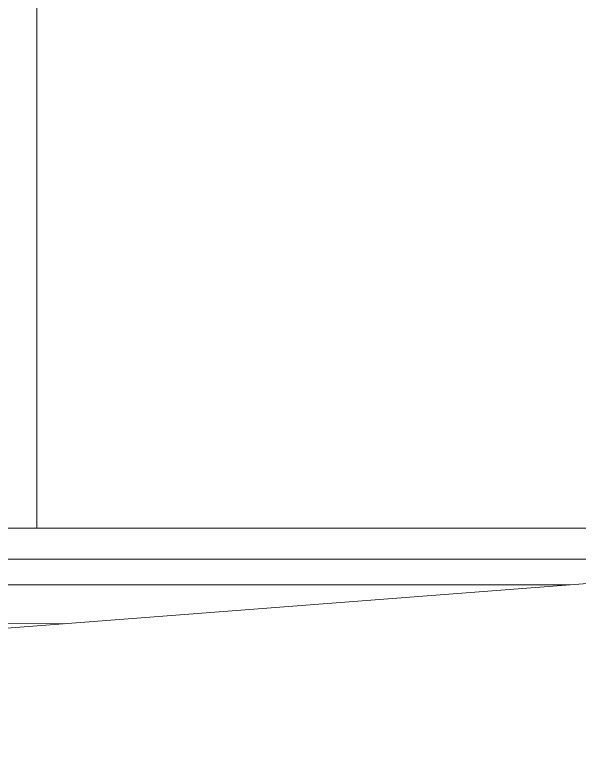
# Model space of a CAD drawing. Header units: metres. Extents: x -199 to 506, y -5 to 23.
# Drawn here: x -186.226 to -185.131, y -0.321 to 1.106 of the extents above; entities that cross this region are included whole.
import ezdxf

# ---------------------------------------------------------------- set-up
doc = ezdxf.new("R2010")
doc.units = ezdxf.units.M
for name, color, linetype, lineweight in [('06MUREXT', 92, 'Continuous', 9), ('26VENT', 144, 'Continuous', 5), ('46BANQ', 8, 'Continuous', 5)]:
    doc.layers.add(name, color=color, linetype=linetype, lineweight=lineweight)

# ---------------------------------------------------------------- blocks, each defined once
blk = doc.blocks.new('Curtain Wall Curb-Concrete-01 - Curtain Wall Curb-Concrete-01-7040853-600rNorthElevEjeA Paint')
at = {"layer": '46BANQ'}
blk.add_line((-188.7474, 0.05), (-184.8757, 0.05), dxfattribs=at)
blk = doc.blocks.new('Rectangular Mullion - 60x167-V15-600rNorthElevEjeA Paint')
at = {"layer": '26VENT'}
for p, q in [((-186.2135, 0.11), (-187.6957, 0.11)), ((-187.6957, 0.05), (-186.2135, 0.05))]:
    blk.add_line(p, q, dxfattribs=at)
blk = doc.blocks.new('Rectangular Mullion - 60x167-V16-600rNorthElevEjeA Paint')
at = {"layer": '26VENT'}
for p, q in [((-184.8756, 0.11), (-186.2135, 0.11)), ((-184.7312, 0.11), (-184.8139, 0.11)), ((-186.2135, 0.05), (-184.8757, 0.05)), ((-184.814, 0.05), (-184.7312, 0.05))]:
    blk.add_line(p, q, dxfattribs=at)
blk = doc.blocks.new('Rectangular Mullion - 60x167-V18-600rNorthElevEjeA Paint')
at = {"layer": '26VENT'}
for q in [(-187.6657, 2.1836), (-187.7257, 0.11)]:
    blk.add_line((-187.6657, 0.11), q, dxfattribs=at)

msp = doc.modelspace()

# ---------------------------------------------------------------- linework, layer by layer
at = {"layer": '06MUREXT'}
msp.add_line((-184.8758, 0.021), (-189.3186, -0.3209), dxfattribs=at)
at = {"layer": '46BANQ'}
for p, q in [((-189.3189, 0), (-185.1488, 0)), ((-189.3188, -0.0485), (-186.1293, -0.0754))]:
    msp.add_line(p, q, dxfattribs=at)

# ---------------------------------------------------------------- block references
at = {"layer": '26VENT'}
for name, p in [('Rectangular Mullion - 60x167-V18-600rNorthElevEjeA Paint', (1.4822, 0)), ('Rectangular Mullion - 60x167-V15-600rNorthElevEjeA Paint', (0, 0)), ('Rectangular Mullion - 60x167-V16-600rNorthElevEjeA Paint', (0, 0))]:
    msp.add_blockref(name, p, dxfattribs=at)
at = {"layer": '46BANQ'}
msp.add_blockref('Curtain Wall Curb-Concrete-01 - Curtain Wall Curb-Concrete-01-7040853-600rNorthElevEjeA Paint', (0, 0), dxfattribs=at)

doc.saveas('drawing.dxf')
